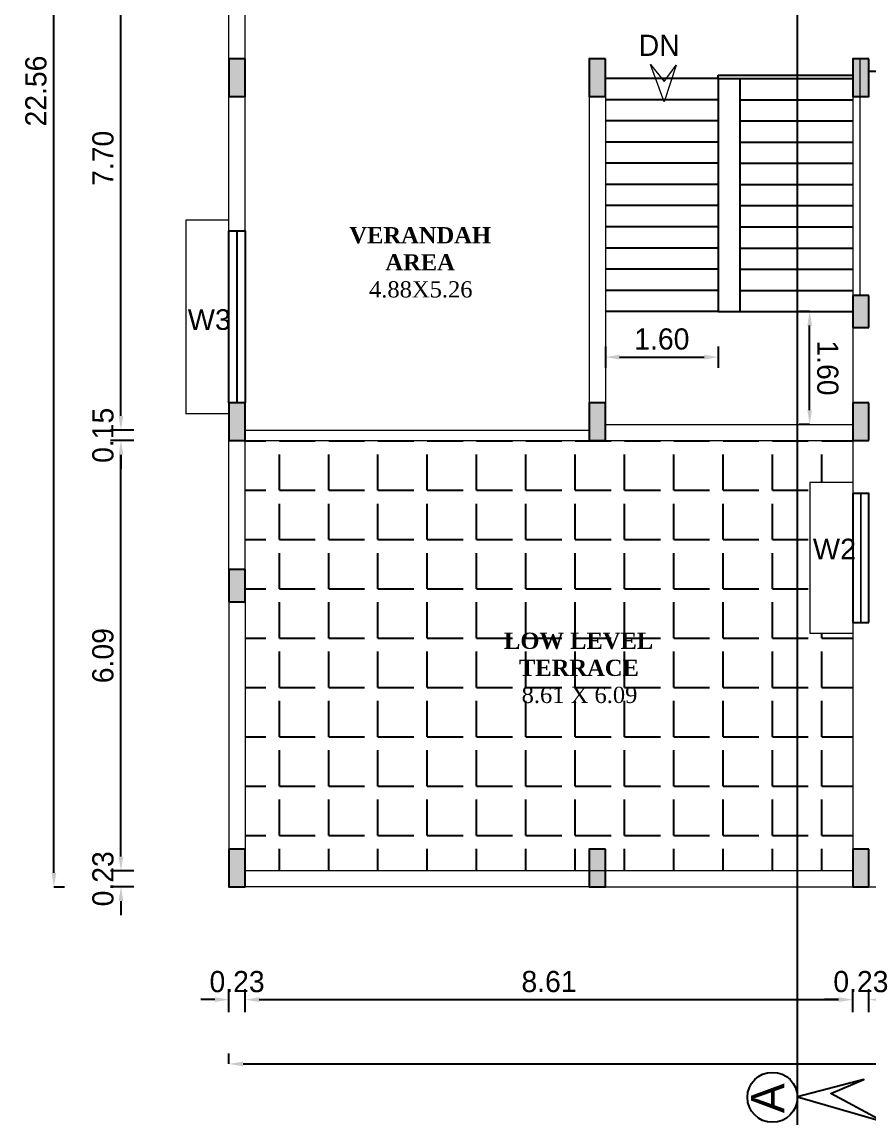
# Model space of a CAD drawing. Header units: metres. Extents: x 605 to 716, y 216 to 296.
# Drawn here: x 635.26 to 647.26, y 243.37 to 259.02 of the extents above; entities that cross this region are included whole.
import ezdxf
from ezdxf.enums import TextEntityAlignment as Align

# ---------------------------------------------------------------- set-up
doc = ezdxf.new("R2010")
doc.units = ezdxf.units.M
doc.linetypes.add('ACAD_ISO04W100', pattern=[30, 24, -3, 0, -3])
doc.linetypes.add('DASHED', pattern=[19.05, 12.7, -6.35])
for name, color, linetype in [('A-ANNO-TEXT01', 255, 'Continuous'), ('column', 7, 'Continuous'), ('Dim', 3, 'Continuous'), ('TEXT', 7, 'Continuous'), ('Window', 7, 'Continuous')]:
    doc.layers.add(name, color=color, linetype=linetype)
for name, color, linetype, lineweight in [('col fill', 251, 'Continuous', 0), ('sunshade', 31, 'Continuous', 15), ('wall', 2, 'Continuous', 18)]:
    doc.layers.add(name, color=color, linetype=linetype, lineweight=lineweight)
doc.styles.add('outer', font='BKANT.TTF')
doc.styles.add('text', font='arial.ttf')
doc.dimstyles.new('DC', dxfattribs={"dimtxt": 0.3, "dimasz": 0.2, "dimexe": 0.15, "dimexo": 0.15, "dimgap": 0.1, "dimtad": 1, "dimzin": 1, "dimdsep": 46, "dimtxsty": 'outer', "dimcen": 0.15, "dimdle": 1, "dimclrd": 8, "dimclre": 8, "dimclrt": 7, "dimadec": 0, "dimazin": 0, "dimtfac": 1, "dimtix": 1, "dimtofl": 0, "dimtmove": 2, "dimatfit": 0, "dimfxl": 0, "dimtolj": 1, "dimtzin": 0, "dimarcsym": 0})

# ---------------------------------------------------------------- blocks, each defined once
blk = doc.blocks.new('A$Cceb49713')
at = {"layer": 'col fill'}
for points in [[(-1374.26, 27.59), (-1383.26, 27.59), (-1383.26, 6.59), (-1374.26, 6.59)], [(-1173.26, 27.59), (-1182.26, 27.59), (-1182.26, 6.59), (-1173.26, 6.59)], [(-1026.26, 27.59), (-1035.26, 27.59), (-1035.26, 6.59), (-1026.26, 6.59)], [(-1035.26, -122.41), (-1026.26, -122.41), (-1026.26, -104.41), (-1035.26, -104.41)], [(-1374.26, -164.41), (-1383.26, -164.41), (-1383.26, -185.41), (-1374.26, -185.41)], [(-1173.26, -164.41), (-1182.26, -164.41), (-1182.26, -185.41), (-1173.26, -185.41)], [(-1026.26, -164.41), (-1035.26, -164.41), (-1035.26, -185.41), (-1026.26, -185.41)], [(-1383.26, -275.41), (-1374.26, -275.41), (-1374.26, -257.41), (-1383.26, -257.41)], [(-1374.26, -413.41), (-1383.26, -413.41), (-1383.26, -434.41), (-1374.26, -434.41)], [(-1173.26, -413.41), (-1182.26, -413.41), (-1182.26, -434.41), (-1173.26, -434.41)], [(-1026.26, -413.41), (-1035.26, -413.41), (-1035.26, -434.41), (-1026.26, -434.41)]]:
    blk.add_hatch(color=256, dxfattribs=at).paths.add_polyline_path(points)
at = {"layer": 'column'}
for p, q in [((-1026.26, -104.41), (-1035.26, -104.41)), ((-1035.26, -104.41), (-1035.26, -122.41)), ((-1026.26, -122.41), (-1026.26, -104.41)), ((-1035.26, -122.41), (-1026.26, -122.41)), ((-1026.26, -164.41), (-1035.26, -164.41)), ((-1035.26, -164.41), (-1035.26, -185.41)), ((-1026.26, -185.41), (-1026.26, -164.41)), ((-1035.26, -185.41), (-1026.26, -185.41))]:
    blk.add_line(p, q, dxfattribs=at)
for points in [[(-1374.26, 27.59), (-1383.26, 27.59), (-1383.26, 6.59), (-1374.26, 6.59)], [(-1173.26, 27.59), (-1182.26, 27.59), (-1182.26, 6.59), (-1173.26, 6.59)], [(-1026.26, 27.59), (-1035.26, 27.59), (-1035.26, 6.59), (-1026.26, 6.59)], [(-1374.26, -164.41), (-1383.26, -164.41), (-1383.26, -185.41), (-1374.26, -185.41)], [(-1173.26, -164.41), (-1182.26, -164.41), (-1182.26, -185.41), (-1173.26, -185.41)], [(-1383.26, -275.41), (-1374.26, -275.41), (-1374.26, -257.41), (-1383.26, -257.41)], [(-1374.26, -413.41), (-1383.26, -413.41), (-1383.26, -434.41), (-1374.26, -434.41)], [(-1173.26, -413.41), (-1182.26, -413.41), (-1182.26, -434.41), (-1173.26, -434.41)], [(-1026.26, -413.41), (-1035.26, -413.41), (-1035.26, -434.41), (-1026.26, -434.41)]]:
    blk.add_lwpolyline(points, close=True, dxfattribs=at)
blk = doc.blocks.new('*D78')
at = {"layer": 'Defpoints', "color": 0}
for p in [(646.418, 254.914), (646.558, 254.914), (646.558, 253.314)]:
    blk.add_point(p, dxfattribs=at)
at = {"layer": 'Dim', "color": 8, "lineweight": -2}
for p, q in [((646.418, 254.914), (646.268, 254.914)), ((646.418, 253.514), (646.418, 254.714)), ((646.418, 253.314), (646.268, 253.314))]:
    blk.add_line(p, q, dxfattribs=at)
at = {"layer": 'Dim', "color": 8}
for points in [[(646.452, 254.714), (646.385, 254.714), (646.418, 254.914)], [(646.452, 253.514), (646.385, 253.514), (646.418, 253.314)]]:
    blk.add_solid(points, dxfattribs=at)
at = {"layer": 'Dim', "color": 7, "insert": (646.673, 254.114), "char_height": 0.3, "attachment_point": 5, "rotation": 270.0072, "style": 'outer'}
blk.add_mtext('\\A1;1.60', dxfattribs=at)
blk = doc.blocks.new('*D171')
at = {"layer": 'Defpoints', "color": 0}
for p in [(643.524, 254.914), (645.124, 254.914), (645.124, 254.268)]:
    blk.add_point(p, dxfattribs=at)
at = {"layer": 'Dim', "color": 8, "lineweight": -2}
for p, q in [((643.524, 254.418), (643.524, 254.118)), ((645.124, 254.418), (645.124, 254.118)), ((643.724, 254.268), (644.924, 254.268))]:
    blk.add_line(p, q, dxfattribs=at)
at = {"layer": 'Dim', "color": 8}
for points in [[(643.724, 254.302), (643.724, 254.235), (643.524, 254.268)], [(644.924, 254.302), (644.924, 254.235), (645.124, 254.268)]]:
    blk.add_solid(points, dxfattribs=at)
at = {"layer": 'Dim', "color": 7, "insert": (644.324, 254.523), "char_height": 0.3, "attachment_point": 5, "style": 'outer'}
blk.add_mtext('\\A1;1.60', dxfattribs=at)
blk = doc.blocks.new('*D116')
at = {"layer": 'Defpoints', "color": 0}
for p in [(636.66, 246.991), (637.138, 246.991), (637.138, 246.761)]:
    blk.add_point(p, dxfattribs=at)
at = {"layer": 'Dim', "color": 8, "lineweight": -2}
for p, q in [((636.66, 247.191), (636.66, 247.391)), ((636.84, 246.991), (636.51, 246.991)), ((636.84, 246.761), (636.51, 246.761)), ((636.66, 246.561), (636.66, 246.361))]:
    blk.add_line(p, q, dxfattribs=at)
at = {"layer": 'Dim', "color": 8}
for points in [[(636.626, 247.191), (636.693, 247.191), (636.66, 246.991)], [(636.626, 246.561), (636.693, 246.561), (636.66, 246.761)]]:
    blk.add_solid(points, dxfattribs=at)
at = {"layer": 'Dim', "color": 7, "insert": (636.406, 246.876), "char_height": 0.3, "attachment_point": 5, "rotation": 90, "style": 'outer'}
blk.add_mtext('\\A1;0.23', dxfattribs=at)
blk = doc.blocks.new('*D117')
at = {"layer": 'Defpoints', "color": 0}
for p in [(636.66, 253.085), (637.138, 253.085), (637.138, 246.991)]:
    blk.add_point(p, dxfattribs=at)
at = {"layer": 'Dim', "color": 8, "lineweight": -2}
for p, q in [((636.84, 253.085), (636.51, 253.085)), ((636.66, 247.191), (636.66, 252.885)), ((636.84, 246.991), (636.51, 246.991))]:
    blk.add_line(p, q, dxfattribs=at)
at = {"layer": 'Dim', "color": 8}
for points in [[(636.626, 252.885), (636.693, 252.885), (636.66, 253.085)], [(636.626, 247.191), (636.693, 247.191), (636.66, 246.991)]]:
    blk.add_solid(points, dxfattribs=at)
at = {"layer": 'Dim', "color": 7, "insert": (636.405, 250.038), "char_height": 0.3, "attachment_point": 5, "rotation": 90, "style": 'outer'}
blk.add_mtext('\\A1;6.09', dxfattribs=at)
blk = doc.blocks.new('*D118')
at = {"layer": 'Defpoints', "color": 0}
for p in [(636.66, 253.235), (637.138, 253.235), (637.138, 253.085)]:
    blk.add_point(p, dxfattribs=at)
at = {"layer": 'Dim', "color": 8, "lineweight": -2}
for p, q in [((636.66, 253.435), (636.66, 253.635)), ((636.84, 253.235), (636.51, 253.235)), ((636.84, 253.085), (636.51, 253.085)), ((636.66, 252.885), (636.66, 252.685))]:
    blk.add_line(p, q, dxfattribs=at)
at = {"layer": 'Dim', "color": 8}
for points in [[(636.626, 253.435), (636.693, 253.435), (636.66, 253.235)], [(636.626, 252.885), (636.693, 252.885), (636.66, 253.085)]]:
    blk.add_solid(points, dxfattribs=at)
at = {"layer": 'Dim', "color": 7, "insert": (636.406, 253.16), "char_height": 0.3, "attachment_point": 5, "rotation": 90, "style": 'outer'}
blk.add_mtext('\\A1;0.15', dxfattribs=at)
blk = doc.blocks.new('*D119')
at = {"layer": 'Defpoints', "color": 0}
for p in [(636.66, 260.934), (637.138, 260.934), (637.138, 253.235)]:
    blk.add_point(p, dxfattribs=at)
at = {"layer": 'Dim', "color": 8, "lineweight": -2}
for p, q in [((636.84, 260.934), (636.51, 260.934)), ((636.66, 253.435), (636.66, 260.734)), ((636.84, 253.235), (636.51, 253.235))]:
    blk.add_line(p, q, dxfattribs=at)
at = {"layer": 'Dim', "color": 8}
for points in [[(636.626, 260.734), (636.693, 260.734), (636.66, 260.934)], [(636.626, 253.435), (636.693, 253.435), (636.66, 253.235)]]:
    blk.add_solid(points, dxfattribs=at)
at = {"layer": 'Dim', "color": 7, "insert": (636.406, 257.085), "char_height": 0.3, "attachment_point": 5, "rotation": 90, "style": 'outer'}
blk.add_mtext('\\A1;7.70', dxfattribs=at)
blk = doc.blocks.new('*D123')
at = {"layer": 'Defpoints', "color": 0}
for p in [(635.71, 269.316), (635.71, 269.316), (635.71, 246.761)]:
    blk.add_point(p, dxfattribs=at)
at = {"layer": 'Dim', "color": 8, "lineweight": -2}
for p, q in [((635.71, 269.316), (635.86, 269.316)), ((635.71, 246.961), (635.71, 269.116)), ((635.71, 246.761), (635.86, 246.761))]:
    blk.add_line(p, q, dxfattribs=at)
at = {"layer": 'Dim', "color": 8}
for points in [[(635.677, 269.116), (635.743, 269.116), (635.71, 269.316)], [(635.677, 246.961), (635.743, 246.961), (635.71, 246.761)]]:
    blk.add_solid(points, dxfattribs=at)
at = {"layer": 'Dim', "color": 7, "insert": (635.456, 258.038), "char_height": 0.3, "attachment_point": 5, "rotation": 90, "style": 'outer'}
blk.add_mtext('\\A1;22.56', dxfattribs=at)
blk = doc.blocks.new('*D124')
at = {"layer": 'Defpoints', "color": 0}
for p in [(638.42, 245.164), (638.19, 244.836), (638.42, 244.836)]:
    blk.add_point(p, dxfattribs=at)
at = {"layer": 'Dim', "color": 8, "lineweight": -2}
for p, q in [((638.19, 244.986), (638.19, 245.314)), ((638.42, 244.986), (638.42, 245.314)), ((637.99, 245.164), (637.79, 245.164)), ((638.62, 245.164), (638.82, 245.164))]:
    blk.add_line(p, q, dxfattribs=at)
at = {"layer": 'Dim', "color": 8}
for points in [[(637.99, 245.198), (637.99, 245.131), (638.19, 245.164)], [(638.62, 245.198), (638.62, 245.131), (638.42, 245.164)]]:
    blk.add_solid(points, dxfattribs=at)
at = {"layer": 'Dim', "color": 7, "insert": (638.305, 245.418), "char_height": 0.3, "attachment_point": 5, "style": 'outer'}
blk.add_mtext('\\A1;0.23', dxfattribs=at)
blk = doc.blocks.new('*D125')
at = {"layer": 'Defpoints', "color": 0}
for p in [(647.029, 245.164), (638.42, 244.836), (647.029, 244.836)]:
    blk.add_point(p, dxfattribs=at)
at = {"layer": 'Dim', "color": 8, "lineweight": -2}
for p, q in [((638.42, 244.986), (638.42, 245.314)), ((647.029, 244.986), (647.029, 245.314)), ((638.62, 245.164), (646.829, 245.164))]:
    blk.add_line(p, q, dxfattribs=at)
at = {"layer": 'Dim', "color": 8}
for points in [[(638.62, 245.198), (638.62, 245.131), (638.42, 245.164)], [(646.829, 245.198), (646.829, 245.131), (647.029, 245.164)]]:
    blk.add_solid(points, dxfattribs=at)
at = {"layer": 'Dim', "color": 7, "insert": (642.725, 245.419), "char_height": 0.3, "attachment_point": 5, "style": 'outer'}
blk.add_mtext('\\A1;8.61', dxfattribs=at)
blk = doc.blocks.new('*D126')
at = {"layer": 'Defpoints', "color": 0}
for p in [(647.258, 245.164), (647.029, 244.836), (647.258, 244.836)]:
    blk.add_point(p, dxfattribs=at)
at = {"layer": 'Dim', "color": 8, "lineweight": -2}
for p, q in [((647.029, 244.986), (647.029, 245.314)), ((647.258, 244.986), (647.258, 245.314)), ((646.829, 245.164), (646.629, 245.164)), ((647.458, 245.164), (647.658, 245.164))]:
    blk.add_line(p, q, dxfattribs=at)
at = {"layer": 'Dim', "color": 8}
for points in [[(646.829, 245.198), (646.829, 245.131), (647.029, 245.164)], [(647.458, 245.198), (647.458, 245.131), (647.258, 245.164)]]:
    blk.add_solid(points, dxfattribs=at)
at = {"layer": 'Dim', "color": 7, "insert": (647.144, 245.418), "char_height": 0.3, "attachment_point": 5, "style": 'outer'}
blk.add_mtext('\\A1;0.23', dxfattribs=at)
blk = doc.blocks.new('*D131')
at = {"layer": 'Defpoints', "color": 0}
for p in [(638.19, 244.253), (660.128, 244.253), (660.128, 244.253)]:
    blk.add_point(p, dxfattribs=at)
at = {"layer": 'Dim', "color": 8, "lineweight": -2}
for p, q in [((638.19, 244.253), (638.19, 244.403)), ((660.128, 244.253), (660.128, 244.403)), ((638.39, 244.253), (659.928, 244.253))]:
    blk.add_line(p, q, dxfattribs=at)
at = {"layer": 'Dim', "color": 8}
for points in [[(638.39, 244.286), (638.39, 244.219), (638.19, 244.253)], [(659.928, 244.286), (659.928, 244.219), (660.128, 244.253)]]:
    blk.add_solid(points, dxfattribs=at)
at = {"layer": 'Dim', "color": 7, "insert": (649.159, 244.507), "char_height": 0.3, "attachment_point": 5, "style": 'outer'}
blk.add_mtext('\\A1;21.94', dxfattribs=at)

msp = doc.modelspace()

# ---------------------------------------------------------------- hatches: boundary and pattern name
at = {"layer": 'Dim'}
h = msp.add_hatch(dxfattribs=at)
h.set_pattern_fill('ANGLE', color=8, scale=0.1)
h.set_pattern_definition([(0, (-22104.9541, -39302.9758), (0, 0.6985), [0.508, -0.1905]), (90, (-22104.9541, -39302.9758), (-0.6985, 0), [0.508, -0.1905])])
h.paths.add_polyline_path([(659.898, 246.991), (659.898, 249.811), (657.469, 249.811), (657.469, 249.809), (657.012, 249.809), (654.802, 249.811), (654.802, 249.809), (654.802, 246.991)])
h.paths.add_polyline_path([(642.007, 249.235), (644.193, 249.235), (644.193, 250.494), (642.007, 250.494)], flags=24)
h.paths.add_polyline_path([(656.556, 247.666), (658.742, 247.666), (658.742, 248.925), (656.556, 248.925)], flags=24)
h.paths.add_polyline_path([(638.42, 246.991), (643.296, 246.991), (643.296, 247.294), (643.524, 247.294), (643.524, 246.991), (647.029, 246.991), (647.029, 247.294), (647.029, 250.358), (646.42, 250.358), (646.42, 252.492), (647.029, 252.492), (647.029, 253.085), (638.419, 253.085), (638.419, 250.799), (638.42, 250.799)])

# ---------------------------------------------------------------- linework, layer by layer
msp.add_line((645.124, 258.214), (645.124, 258.264))
msp.add_lwpolyline([(646.244, 243.785), (647.453, 243.438), (646.716, 243.834), (647.186, 244.032), (646.244, 243.785)])
at = {"layer": 'Dim', "color": 7}
for p, q in [((645.124, 258.264), (647.029, 258.264)), ((645.124, 258.214), (643.524, 258.214)), ((645.124, 258.214), (645.124, 254.914)), ((645.124, 258.214), (645.429, 258.214)), ((645.429, 258.214), (645.429, 254.914)), ((645.429, 258.214), (647.029, 258.214)), ((645.124, 257.914), (643.524, 257.914)), ((645.429, 257.914), (647.029, 257.914)), ((645.124, 257.614), (643.524, 257.614)), ((645.429, 257.614), (647.029, 257.614)), ((645.124, 257.314), (643.524, 257.314)), ((645.429, 257.314), (647.029, 257.314)), ((645.124, 257.014), (643.524, 257.014)), ((645.429, 257.014), (647.029, 257.014)), ((645.124, 256.714), (643.524, 256.714)), ((645.429, 256.714), (647.029, 256.714)), ((645.124, 256.414), (643.524, 256.414)), ((645.429, 256.414), (647.029, 256.414)), ((645.124, 256.114), (643.524, 256.114)), ((645.429, 256.114), (647.029, 256.114)), ((645.124, 255.814), (643.524, 255.814)), ((645.429, 255.814), (647.029, 255.814)), ((645.124, 255.514), (643.524, 255.514)), ((645.429, 255.514), (647.029, 255.514)), ((645.124, 255.214), (643.524, 255.214)), ((645.429, 255.214), (647.029, 255.214)), ((645.124, 254.914), (643.524, 254.914)), ((645.124, 254.914), (645.429, 254.914)), ((645.429, 254.914), (647.029, 254.914))]:
    msp.add_line(p, q, dxfattribs=at)
msp.add_lwpolyline([(654.622, 255.143), (654.622, 258.315), (647.258, 258.315)], dxfattribs=at)
msp.add_circle((645.89, 243.78), 0.354, dxfattribs=at)
at = {"layer": 'sunshade', "linetype": 'DASHED'}
for p, q in [((638.19, 256.21), (637.581, 256.21)), ((637.581, 256.21), (637.581, 253.466)), ((638.19, 253.466), (637.581, 253.466))]:
    msp.add_line(p, q, dxfattribs=at)
msp.add_lwpolyline([(647.029, 252.492), (646.42, 252.492), (646.42, 250.358), (647.029, 250.358)], dxfattribs=at)
at = {"layer": 'wall', "color": 6}
for p, q in [((638.19, 250.799), (638.19, 261.163)), ((638.419, 250.799), (638.419, 260.934)), ((643.296, 258.496), (643.296, 253.085)), ((643.296, 258.496), (643.524, 258.496)), ((643.524, 258.496), (643.524, 253.314)), ((647.029, 258.496), (647.029, 253.314)), ((647.129, 258.496), (647.129, 255.143)), ((638.419, 253.235), (643.296, 253.235)), ((643.524, 253.314), (647.029, 253.314)), ((638.419, 253.085), (647.029, 253.085)), ((647.029, 253.085), (647.029, 246.991)), ((647.029, 252.337), (647.258, 252.337)), ((638.19, 250.799), (638.19, 246.761)), ((638.42, 250.799), (638.42, 246.991)), ((647.029, 250.508), (647.258, 250.508)), ((647.029, 246.991), (638.42, 246.991)), ((643.296, 246.761), (638.19, 246.761)), ((643.296, 246.761), (654.802, 246.761))]:
    msp.add_line(p, q, dxfattribs=at)
at = {"layer": 'wall', "color": 4, "linetype": 'ACAD_ISO04W100', "ltscale": 0.05, "const_width": 0.025}
msp.add_lwpolyline([(646.244, 272.964), (646.244, 243.387)], dxfattribs=at)
at = {"layer": 'wall'}
msp.add_lwpolyline([(644.528, 258.405), (644.357, 257.886), (644.161, 258.415), (644.357, 258.174), (644.528, 258.405)], dxfattribs=at)
at = {"layer": 'Window'}
for points in [[(638.19, 256.057), (638.419, 256.057), (638.419, 253.619), (638.19, 253.619)], [(647.258, 250.508), (647.258, 252.337), (647.029, 252.337), (647.029, 250.508)]]:
    msp.add_lwpolyline(points, close=True, dxfattribs=at)
at = {"layer": 'Window', "const_width": 0.0254}
for points in [[(638.304, 256.057), (638.304, 253.619)], [(647.144, 250.508), (647.144, 252.337)]]:
    msp.add_lwpolyline(points, dxfattribs=at)

# ---------------------------------------------------------------- block references
at = {"layer": 'wall', "xscale": 0.0254, "yscale": 0.0254, "zscale": 0.0254}
msp.add_blockref('A$Cceb49713', (673.325, 257.795), dxfattribs=at)

# ---------------------------------------------------------------- texts
at = {"style": 'outer'}
msp.add_text('A', height=0.475, rotation=90.0088, dxfattribs=at).set_placement((645.823, 243.767), align=Align.MIDDLE_CENTER)
at = {"layer": 'A-ANNO-TEXT01', "color": 2, "style": 'outer'}
msp.add_text('DN', height=0.3, dxfattribs=at).set_placement((643.997, 258.536))
at = {"layer": 'A-ANNO-TEXT01', "color": 2, "char_height": 0.23, "attachment_point": 1, "style": 'outer'}
for s, insert, width in [('\\A1;{\\fTimes New Roman|b1|i0|c0|p18;\\W6.11425; \\W1;VERANDAH \\P\\W5.99463;  \\W1;AREA \\P\\fTimes New Roman|b0|i0|c0|p18;\\W9.32041; \\W1;4.88X5.26}', (639.365, 256.11), 2.99814), ('\\A1;{\\fTimes New Roman|b1|i0|c0|p18;\\W9.5621; \\W1;LOW LEVEL \\P\\W6.00322;  \\W1;TERRACE\\P\\fTimes New Roman|b0|i0|c0|p18;\\W6.2166;  \\W1;8.61 X 6.09}', (641.257, 250.364), 3.67977)]:
    msp.add_mtext(s, dxfattribs=dict(at, insert=insert, width=width))
at = {"layer": 'TEXT', "linetype": 'Continuous', "ltscale": 0.5, "char_height": 0.2921, "width": 2.35791, "attachment_point": 1, "style": 'text'}
for s, insert in [('\\A1;{\\W7.803107; }W3', (636.722, 254.946)), ('\\A1;{\\W7.816288; }W2', (645.578, 251.695))]:
    msp.add_mtext(s, dxfattribs=dict(at, insert=insert))

# ---------------------------------------------------------------- dimensions: what is measured, and where the dimension line sits
at = {"layer": 'Dim', "color": 3}
for p1, p2, picture, middle in [((635.7099, 246.7608), (635.7099, 269.316), '*D123', (635.4556, 258.0384)), ((638.19, 244.253), (660.128, 244.253), '*D131', (649.159, 244.507))]:
    dim = msp.add_aligned_dim(p1=p1, p2=p2, distance=0, dimstyle='DC', override={"dimpost": '\\X', "dimfxl": 0.18}, dxfattribs=at)
    dim.commit()
    dim.dimension.update_dxf_attribs({"geometry": picture, "text_midpoint": middle})
for base, p1, p2, picture, middle in [((636.66, 260.934), (637.138, 253.235), (637.138, 260.934), '*D119', (636.406, 257.085)), ((636.66, 253.235), (637.138, 253.085), (637.138, 253.235), '*D118', (636.406, 253.16)), ((636.66, 253.085), (637.138, 246.991), (637.138, 253.085), '*D117', (636.405, 250.038)), ((636.66, 246.991), (637.138, 246.761), (637.138, 246.991), '*D116', (636.406, 246.876))]:
    dim = msp.add_linear_dim(base=base, p1=p1, p2=p2, angle=270, dimstyle='DC', override={"dimpost": '\\X', "dimfxl": 0.18}, dxfattribs=at)
    dim.commit()
    dim.dimension.update_dxf_attribs({"geometry": picture, "text_midpoint": middle})
at = {"layer": 'Dim', "color": 7}
for p1, p2, distance, picture, middle in [((643.524, 254.914), (645.124, 254.914), -0.646, '*D171', (644.324, 254.523)), ((646.558, 253.314), (646.558, 254.914), 0.14, '*D78', (646.673, 254.114))]:
    dim = msp.add_aligned_dim(p1=p1, p2=p2, distance=distance, dimstyle='DC', override={"dimpost": '\\X'}, dxfattribs=at)
    dim.commit()
    dim.dimension.update_dxf_attribs({"geometry": picture, "text_midpoint": middle})
at = {"layer": 'Dim', "color": 3}
for base, p1, p2, picture, middle in [((638.42, 245.164), (638.19, 244.836), (638.42, 244.836), '*D124', (638.305, 245.418)), ((647.029, 245.164), (638.42, 244.836), (647.029, 244.836), '*D125', (642.725, 245.419)), ((647.258, 245.164), (647.029, 244.836), (647.258, 244.836), '*D126', (647.144, 245.418))]:
    dim = msp.add_linear_dim(base=base, p1=p1, p2=p2, dimstyle='DC', override={"dimpost": '\\X', "dimfxl": 0.18}, dxfattribs=at)
    dim.commit()
    dim.dimension.update_dxf_attribs({"geometry": picture, "text_midpoint": middle})

doc.saveas('drawing.dxf')
